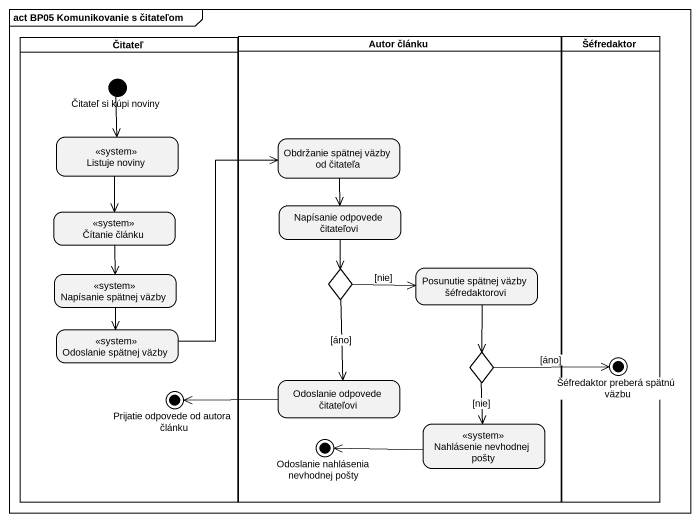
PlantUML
@startuml
mainframe act BP05 Komunikovanie s čitateľom
hide empty description
state Čitateľ <<partition>> {
  state "Čitateľ si kúpi noviny" as Čitateľ_si_kúpi_noviny <<start>>
  state "Listuje noviny" as Listuje_noviny <<system>>
  state "Čítanie článku" as Čítanie_článku <<system>>
  state "Napísanie spätnej väzby" as Napísanie_spätnej_väzby <<system>>
  state "Odoslanie spätnej väzby" as Odoslanie_spätnej_väzby <<system>>
  state "Prijatie odpovede od autora článku" as Prijatie_odpovede_od_autora <<end>>
}
state "Autor článku" as Autor_článku <<partition>> {
  state "Obdržanie spätnej väzby od čitateľa" as Obdržanie_spätnej_väzby_od
  state "Napísanie odpovede čitateľovi" as Napísanie_odpovede
  state choice1 <<choice>>
  state "Posunutie spätnej väzby šéfredaktorovi" as Posunutie_spätnej_väzby
  state "Odoslanie odpovede čitateľovi" as Odoslanie_odpovede
  state choice2 <<choice>>
  state "Nahlásenie nevhodnej pošty" as Nahlásenie_nevhodnej_pošty <<system>>
  state "Odoslanie nahlásenia nevhodnej pošty" as Odoslanie_nahlásenia <<end>>
}
state Šéfredaktor <<partition>> {
  state "Šéfredaktor preberá spätnú väzbu" as Šéfredaktor_preberá_spätnú <<end>>
}
Čitateľ_si_kúpi_noviny --> Listuje_noviny
Listuje_noviny --> Čítanie_článku
Obdržanie_spätnej_väzby_od --> Napísanie_odpovede
Čítanie_článku --> Napísanie_spätnej_väzby
Napísanie_odpovede --> choice1
Napísanie_spätnej_väzby --> Odoslanie_spätnej_väzby
choice1 -right-> Posunutie_spätnej_väzby : [nie]
choice1 --> Odoslanie_odpovede : [áno]
Posunutie_spätnej_väzby --> choice2
Odoslanie_spätnej_väzby -up-> Obdržanie_spätnej_väzby_od
Odoslanie_odpovede -left-> Prijatie_odpovede_od_autora
choice2 -right-> Šéfredaktor_preberá_spätnú : [áno]
choice2 --> Nahlásenie_nevhodnej_pošty : [nie]
Nahlásenie_nevhodnej_pošty -left-> Odoslanie_nahlásenia
@enduml
